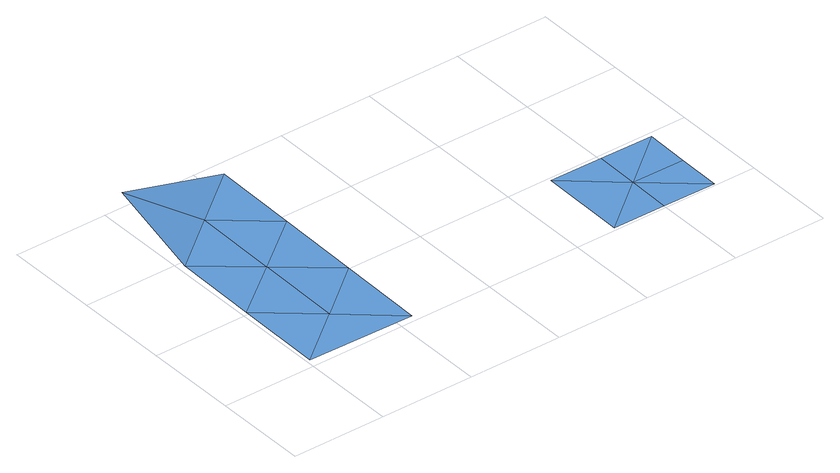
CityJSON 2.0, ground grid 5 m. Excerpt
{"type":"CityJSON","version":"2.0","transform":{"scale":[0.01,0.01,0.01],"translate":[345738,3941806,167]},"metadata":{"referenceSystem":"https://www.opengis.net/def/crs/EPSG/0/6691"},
"CityObjects":{
"waterbody1":{"type":"WaterBody","attributes":{"name":"10","class":"1140","function":"1","WaterBodyRiverFloodingRiskAttribute.description":"5","WaterBodyRiverFloodingRiskAttribute.rankOrg":"2","WaterBodyRiverFloodingRiskAttribute.adminType":"2","WaterBodyRiverFloodingRiskAttribute.scale":"L2"},"geometry":[{"type":"MultiSurface","lod":"1","boundaries":[[[0,1,2]],[[3,4,5]],[[6,7,8]],[[9,8,7]],[[7,1,9]],[[4,1,0]],[[1,7,2]],[[6,2,7]],[[4,0,5]],[[1,4,10]],[[9,1,10]],[[4,3,10]]]}]},
"waterbody2":{"type":"WaterBody","attributes":{"name":"10","class":"1140","function":"1","WaterBodyRiverFloodingRiskAttribute.description":"5","WaterBodyRiverFloodingRiskAttribute.rankOrg":"2","WaterBodyRiverFloodingRiskAttribute.adminType":"2","WaterBodyRiverFloodingRiskAttribute.scale":"L2"},"geometry":[{"type":"MultiSurface","lod":"1","boundaries":[[[11,12,13]],[[14,13,15]],[[16,13,14]],[[16,17,13]],[[15,13,12]],[[11,13,18]],[[17,18,13]]]}]}
},
"vertices":[
[606,960,98],[316,737,98],[598,505,98],[43,1435,240],[324,1197,98],[614,1425,98],[590,39,98],[309,277,98],[19,49,98],[27,515,98],[35,969,98],
[2011,480,98],[1730,485,98],[2007,247,98],[2001,15,98],[1722,19,98],[2284,10,98],[2288,243,98],[2292,475,98]
]}
